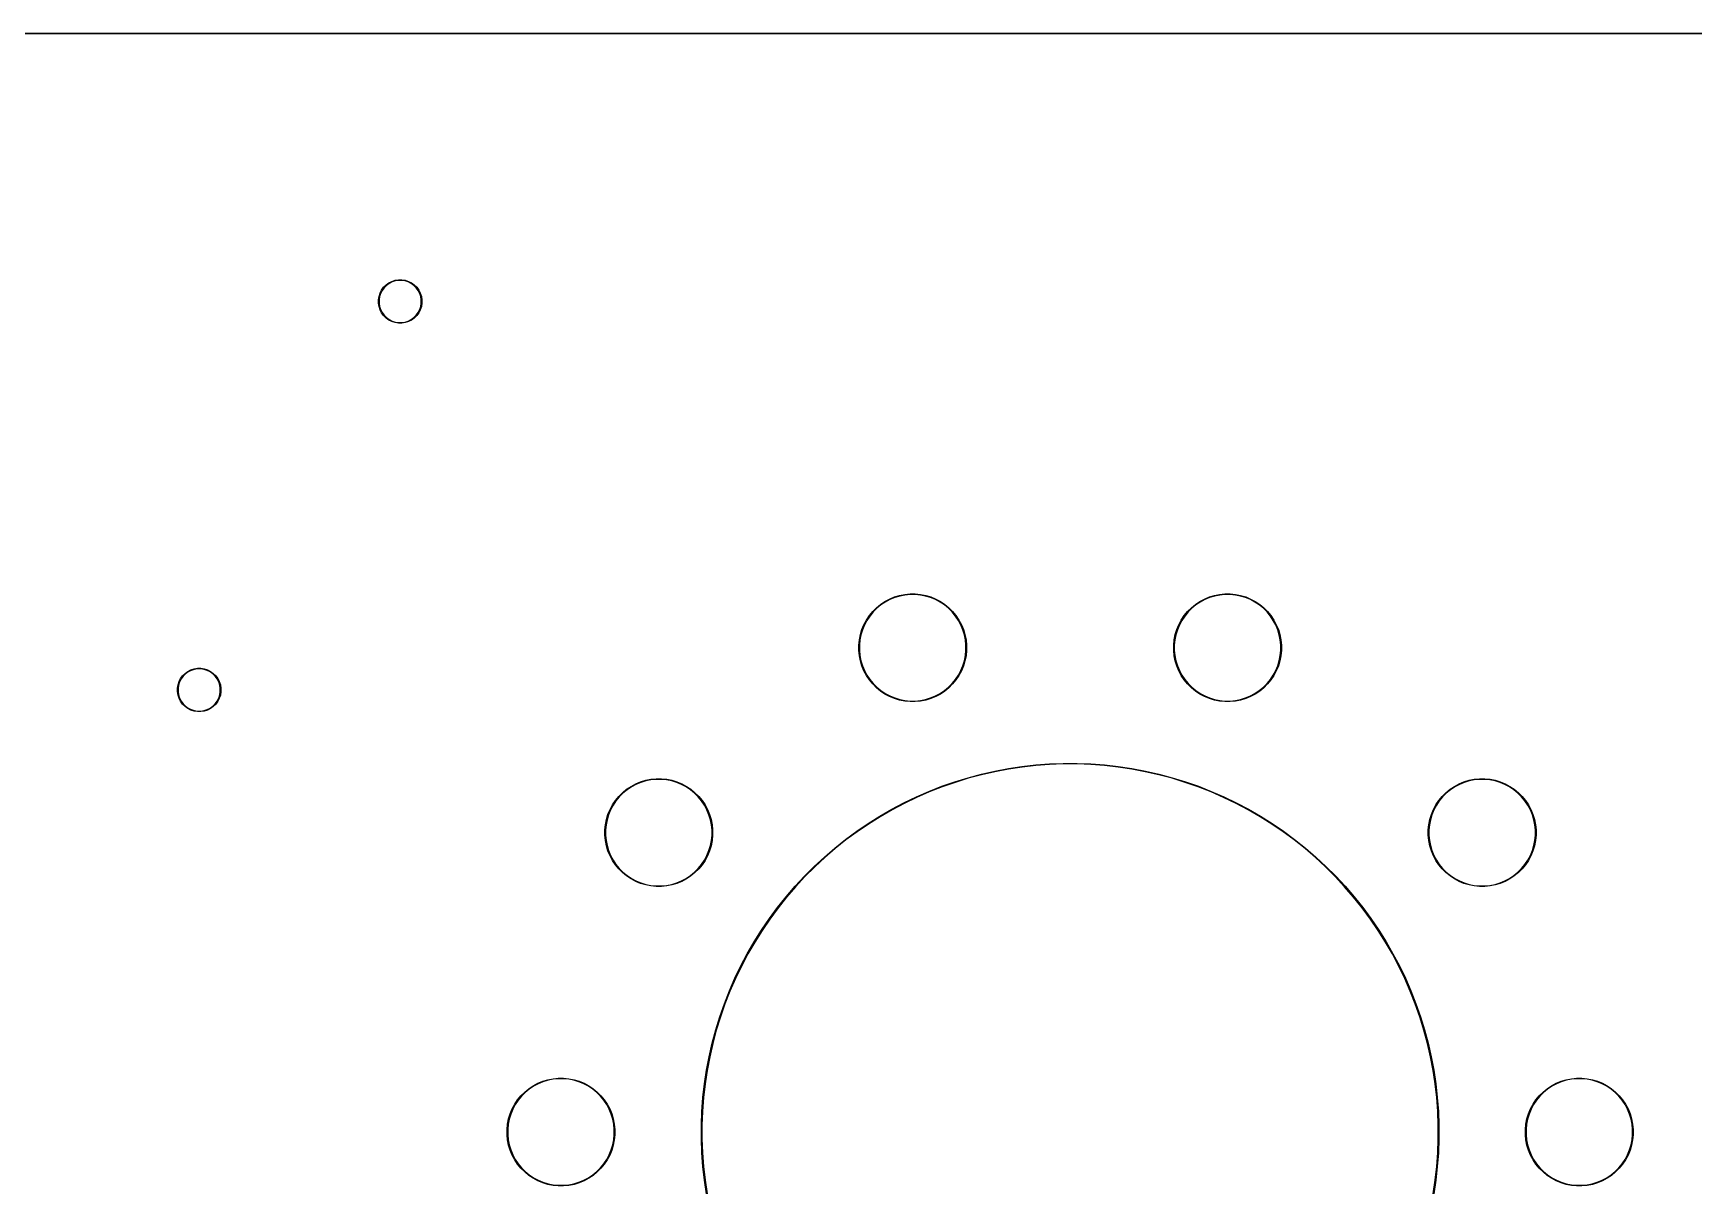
# Model space of a CAD drawing. Header units: millimetres. Extents: x 20 to 825, y -184 to -20.
# Drawn here: x 496.4 to 620.3, y -106.3 to -20 of the extents above; entities that cross this region are included whole.
import ezdxf

# ---------------------------------------------------------------- set-up
doc = ezdxf.new("R2010")
doc.units = ezdxf.units.MM
doc.layers.add('Edge.Cuts', color=254, linetype='CONTINUOUS', true_color=0xd0d2cd)

msp = doc.modelspace()

# ---------------------------------------------------------------- linework, layer by layer
at = {"layer": 'Edge.Cuts', "linetype": 'CONTINUOUS'}
for p, q in [((20, -19.975), (825, -19.975)), ((824.975, -20.025), (20.025, -20.025)), ((523.370651, -38.419899), (523.622504, -38.380009)), ((523.622504, -38.380009), (523.877496, -38.380009)), ((523.877496, -38.380009), (524.129349, -38.419899)), ((522.130009, -39.872504), (522.169899, -39.620651)), ((522.169899, -39.620651), (522.248696, -39.378139)), ((522.213782, -39.631187), (522.175, -39.876045)), ((522.29039, -39.39541), (522.213782, -39.631187)), ((522.248696, -39.378139), (522.36446, -39.15094)), ((522.402939, -39.17452), (522.29039, -39.39541)), ((522.36446, -39.15094), (522.51434, -38.944647)), ((522.548657, -38.973957), (522.402939, -39.17452)), ((522.51434, -38.944647), (522.694647, -38.76434)), ((522.723957, -38.798657), (522.548657, -38.973957)), ((522.694647, -38.76434), (522.90094, -38.61446)), ((522.92452, -38.652939), (522.723957, -38.798657)), ((522.90094, -38.61446), (523.128139, -38.498696)), ((523.14541, -38.54039), (522.92452, -38.652939)), ((523.128139, -38.498696), (523.370651, -38.419899)), ((523.381187, -38.463782), (523.14541, -38.54039)), ((523.626045, -38.425), (523.381187, -38.463782)), ((523.873955, -38.425), (523.626045, -38.425)), ((524.118813, -38.463782), (523.873955, -38.425)), ((524.35459, -38.54039), (524.118813, -38.463782)), ((524.129349, -38.419899), (524.371861, -38.498696)), ((524.57548, -38.652939), (524.35459, -38.54039)), ((524.371861, -38.498696), (524.59906, -38.61446)), ((524.776043, -38.798657), (524.57548, -38.652939)), ((524.59906, -38.61446), (524.805353, -38.76434)), ((524.951343, -38.973957), (524.776043, -38.798657)), ((524.805353, -38.76434), (524.98566, -38.944647)), ((525.097061, -39.17452), (524.951343, -38.973957)), ((524.98566, -38.944647), (525.13554, -39.15094)), ((525.20961, -39.39541), (525.097061, -39.17452)), ((525.13554, -39.15094), (525.251304, -39.378139)), ((525.286218, -39.631187), (525.20961, -39.39541)), ((525.251304, -39.378139), (525.330101, -39.620651)), ((525.325, -39.876045), (525.286218, -39.631187)), ((525.330101, -39.620651), (525.369991, -39.872504)), ((522.130009, -39.876045), (522.130009, -39.872504)), ((522.130009, -40.127496), (522.130009, -39.876045)), ((522.169899, -40.379349), (522.130009, -40.127496)), ((522.248696, -40.621861), (522.169899, -40.379349)), ((522.175, -39.876045), (522.175, -40.123955)), ((522.175, -40.123955), (522.213782, -40.368813)), ((522.213782, -40.368813), (522.29039, -40.60459)), ((522.36446, -40.84906), (522.248696, -40.621861)), ((522.29039, -40.60459), (522.402939, -40.82548)), ((522.51434, -41.055353), (522.36446, -40.84906)), ((522.402939, -40.82548), (522.548657, -41.026043)), ((524.951343, -41.026043), (525.097061, -40.82548)), ((525.13554, -40.84906), (524.98566, -41.055353)), ((525.097061, -40.82548), (525.20961, -40.60459)), ((525.251304, -40.621861), (525.13554, -40.84906)), ((525.20961, -40.60459), (525.286218, -40.368813)), ((525.330101, -40.379349), (525.251304, -40.621861)), ((525.286218, -40.368813), (525.325, -40.123955)), ((525.325, -40.123955), (525.325, -39.876045)), ((525.369991, -40.127496), (525.330101, -40.379349)), ((525.369991, -39.872504), (525.369991, -40.127496)), ((522.694647, -41.23566), (522.51434, -41.055353)), ((522.548657, -41.026043), (522.723957, -41.201343)), ((522.90094, -41.38554), (522.694647, -41.23566)), ((522.723957, -41.201343), (522.92452, -41.347061)), ((523.128139, -41.501304), (522.90094, -41.38554)), ((522.92452, -41.347061), (523.14541, -41.45961)), ((523.370651, -41.580101), (523.128139, -41.501304)), ((523.14541, -41.45961), (523.381187, -41.536218)), ((523.622504, -41.619991), (523.370651, -41.580101)), ((523.381187, -41.536218), (523.626045, -41.575)), ((523.877496, -41.619991), (523.622504, -41.619991)), ((523.626045, -41.575), (523.873955, -41.575)), ((523.873955, -41.575), (524.118813, -41.536218)), ((524.129349, -41.580101), (523.877496, -41.619991)), ((524.118813, -41.536218), (524.35459, -41.45961)), ((524.371861, -41.501304), (524.129349, -41.580101)), ((524.35459, -41.45961), (524.57548, -41.347061)), ((524.59906, -41.38554), (524.371861, -41.501304)), ((524.57548, -41.347061), (524.776043, -41.201343)), ((524.805353, -41.23566), (524.59906, -41.38554)), ((524.776043, -41.201343), (524.951343, -41.026043)), ((524.98566, -41.055353), (524.805353, -41.23566)), ((560.644018, -62.060285), (561.022005, -61.945624)), ((561.022005, -61.945624), (561.40941, -61.868565)), ((561.416043, -61.913281), (561.032989, -61.989475)), ((561.40941, -61.868565), (561.802503, -61.829848)), ((561.804721, -61.875), (561.416043, -61.913281)), ((561.802503, -61.829848), (562.197497, -61.829848)), ((562.195279, -61.875), (561.804721, -61.875)), ((562.583957, -61.913281), (562.195279, -61.875)), ((562.197497, -61.829848), (562.59059, -61.868565)), ((562.967011, -61.989475), (562.583957, -61.913281)), ((562.59059, -61.868565), (562.977995, -61.945624)), ((562.977995, -61.945624), (563.355982, -62.060285)), ((584.144018, -62.060285), (584.522005, -61.945624)), ((584.522005, -61.945624), (584.90941, -61.868565)), ((584.916043, -61.913281), (584.532989, -61.989475)), ((584.90941, -61.868565), (585.302503, -61.829848)), ((585.304721, -61.875), (584.916043, -61.913281)), ((585.302503, -61.829848), (585.697497, -61.829848)), ((585.695279, -61.875), (585.304721, -61.875)), ((586.083957, -61.913281), (585.695279, -61.875)), ((585.697497, -61.829848), (586.09059, -61.868565)), ((586.467011, -61.989475), (586.083957, -61.913281)), ((586.09059, -61.868565), (586.477995, -61.945624)), ((586.477995, -61.945624), (586.855982, -62.060285)), ((558.76709, -63.45231), (559.017672, -63.146975)), ((559.051167, -63.177334), (558.803399, -63.479239)), ((559.017672, -63.146975), (559.296975, -62.867672)), ((559.327334, -62.901167), (559.051167, -63.177334)), ((559.296975, -62.867672), (559.60231, -62.61709)), ((559.629239, -62.653399), (559.327334, -62.901167)), ((559.60231, -62.61709), (559.930736, -62.397642)), ((559.953977, -62.436417), (559.629239, -62.653399)), ((559.930736, -62.397642), (560.279091, -62.211443)), ((560.298419, -62.252309), (559.953977, -62.436417)), ((560.279091, -62.211443), (560.644018, -62.060285)), ((560.659248, -62.102849), (560.298419, -62.252309)), ((561.032989, -61.989475), (560.659248, -62.102849)), ((563.340752, -62.102849), (562.967011, -61.989475)), ((563.701581, -62.252309), (563.340752, -62.102849)), ((563.355982, -62.060285), (563.720909, -62.211443)), ((564.046023, -62.436417), (563.701581, -62.252309)), ((563.720909, -62.211443), (564.069264, -62.397642)), ((564.370761, -62.653399), (564.046023, -62.436417)), ((564.069264, -62.397642), (564.39769, -62.61709)), ((564.672666, -62.901167), (564.370761, -62.653399)), ((564.39769, -62.61709), (564.703025, -62.867672)), ((564.948833, -63.177334), (564.672666, -62.901167)), ((564.703025, -62.867672), (564.982328, -63.146975)), ((565.196601, -63.479239), (564.948833, -63.177334)), ((564.982328, -63.146975), (565.23291, -63.45231)), ((582.26709, -63.45231), (582.517672, -63.146975)), ((582.551167, -63.177334), (582.303399, -63.479239)), ((582.517672, -63.146975), (582.796975, -62.867672)), ((582.827334, -62.901167), (582.551167, -63.177334)), ((582.796975, -62.867672), (583.10231, -62.61709)), ((583.129239, -62.653399), (582.827334, -62.901167)), ((583.10231, -62.61709), (583.430736, -62.397642)), ((583.453977, -62.436417), (583.129239, -62.653399)), ((583.430736, -62.397642), (583.779091, -62.211443)), ((583.798419, -62.252309), (583.453977, -62.436417)), ((583.779091, -62.211443), (584.144018, -62.060285)), ((584.159248, -62.102849), (583.798419, -62.252309)), ((584.532989, -61.989475), (584.159248, -62.102849)), ((586.840752, -62.102849), (586.467011, -61.989475)), ((587.201581, -62.252309), (586.840752, -62.102849)), ((586.855982, -62.060285), (587.220909, -62.211443)), ((587.546023, -62.436417), (587.201581, -62.252309)), ((587.220909, -62.211443), (587.569264, -62.397642)), ((587.870761, -62.653399), (587.546023, -62.436417)), ((587.569264, -62.397642), (587.89769, -62.61709)), ((588.172666, -62.901167), (587.870761, -62.653399)), ((587.89769, -62.61709), (588.203025, -62.867672)), ((588.448833, -63.177334), (588.172666, -62.901167)), ((588.203025, -62.867672), (588.482328, -63.146975)), ((588.696601, -63.479239), (588.448833, -63.177334)), ((588.482328, -63.146975), (588.73291, -63.45231)), ((558.210285, -64.494018), (558.361443, -64.129091)), ((558.402309, -64.148419), (558.252849, -64.509248)), ((558.361443, -64.129091), (558.547642, -63.780736)), ((558.586417, -63.803977), (558.402309, -64.148419)), ((558.547642, -63.780736), (558.76709, -63.45231)), ((558.803399, -63.479239), (558.586417, -63.803977)), ((565.413583, -63.803977), (565.196601, -63.479239)), ((565.23291, -63.45231), (565.452358, -63.780736)), ((565.597691, -64.148419), (565.413583, -63.803977)), ((565.452358, -63.780736), (565.638557, -64.129091)), ((565.747151, -64.509248), (565.597691, -64.148419)), ((565.638557, -64.129091), (565.789715, -64.494018)), ((581.710285, -64.494018), (581.861443, -64.129091)), ((581.902309, -64.148419), (581.752849, -64.509248)), ((581.861443, -64.129091), (582.047642, -63.780736)), ((582.086417, -63.803977), (581.902309, -64.148419)), ((582.047642, -63.780736), (582.26709, -63.45231)), ((582.303399, -63.479239), (582.086417, -63.803977)), ((588.913583, -63.803977), (588.696601, -63.479239)), ((588.73291, -63.45231), (588.952358, -63.780736)), ((589.097691, -64.148419), (588.913583, -63.803977)), ((588.952358, -63.780736), (589.138557, -64.129091)), ((589.247151, -64.509248), (589.097691, -64.148419)), ((589.138557, -64.129091), (589.289715, -64.494018)), ((557.979848, -65.652503), (558.018565, -65.25941)), ((557.979848, -65.654721), (557.979848, -65.652503)), ((557.979848, -66.047497), (557.979848, -65.654721)), ((558.018565, -65.25941), (558.095624, -64.872005)), ((558.063281, -65.266043), (558.025, -65.654721)), ((558.025, -65.654721), (558.025, -66.045279)), ((558.139475, -64.882989), (558.063281, -65.266043)), ((558.095624, -64.872005), (558.210285, -64.494018)), ((558.252849, -64.509248), (558.139475, -64.882989)), ((565.860525, -64.882989), (565.747151, -64.509248)), ((565.789715, -64.494018), (565.904376, -64.872005)), ((565.936719, -65.266043), (565.860525, -64.882989)), ((565.904376, -64.872005), (565.981435, -65.25941)), ((565.975, -65.654721), (565.936719, -65.266043)), ((565.975, -66.045279), (565.975, -65.654721)), ((565.981435, -65.25941), (566.020152, -65.652503)), ((566.020152, -65.652503), (566.020152, -66.047497)), ((581.479848, -65.652503), (581.518565, -65.25941)), ((581.479848, -65.654721), (581.479848, -65.652503)), ((581.479848, -66.047497), (581.479848, -65.654721)), ((581.518565, -65.25941), (581.595624, -64.872005)), ((581.563281, -65.266043), (581.525, -65.654721)), ((581.525, -65.654721), (581.525, -66.045279)), ((581.639475, -64.882989), (581.563281, -65.266043)), ((581.595624, -64.872005), (581.710285, -64.494018)), ((581.752849, -64.509248), (581.639475, -64.882989)), ((589.360525, -64.882989), (589.247151, -64.509248)), ((589.289715, -64.494018), (589.404376, -64.872005)), ((589.436719, -65.266043), (589.360525, -64.882989)), ((589.404376, -64.872005), (589.481435, -65.25941)), ((589.475, -65.654721), (589.436719, -65.266043)), ((589.475, -66.045279), (589.475, -65.654721)), ((589.481435, -65.25941), (589.520152, -65.652503)), ((589.520152, -65.652503), (589.520152, -66.047497)), ((558.018565, -66.44059), (557.979848, -66.047497)), ((558.095624, -66.827995), (558.018565, -66.44059)), ((558.025, -66.045279), (558.063281, -66.433957)), ((558.063281, -66.433957), (558.139475, -66.817011)), ((558.210285, -67.205982), (558.095624, -66.827995)), ((558.139475, -66.817011), (558.252849, -67.190752)), ((565.747151, -67.190752), (565.860525, -66.817011)), ((565.904376, -66.827995), (565.789715, -67.205982)), ((565.860525, -66.817011), (565.936719, -66.433957)), ((565.981435, -66.44059), (565.904376, -66.827995)), ((565.936719, -66.433957), (565.975, -66.045279)), ((566.020152, -66.047497), (565.981435, -66.44059)), ((581.518565, -66.44059), (581.479848, -66.047497)), ((581.595624, -66.827995), (581.518565, -66.44059)), ((581.525, -66.045279), (581.563281, -66.433957)), ((581.563281, -66.433957), (581.639475, -66.817011)), ((581.710285, -67.205982), (581.595624, -66.827995)), ((581.639475, -66.817011), (581.752849, -67.190752)), ((589.247151, -67.190752), (589.360525, -66.817011)), ((589.404376, -66.827995), (589.289715, -67.205982)), ((589.360525, -66.817011), (589.436719, -66.433957)), ((589.481435, -66.44059), (589.404376, -66.827995)), ((589.436719, -66.433957), (589.475, -66.045279)), ((589.520152, -66.047497), (589.481435, -66.44059)), ((507.248696, -68.378139), (507.36446, -68.15094)), ((507.36446, -68.15094), (507.51434, -67.944647)), ((507.548657, -67.973957), (507.402939, -68.17452)), ((507.51434, -67.944647), (507.694647, -67.76434)), ((507.723957, -67.798657), (507.548657, -67.973957)), ((507.694647, -67.76434), (507.90094, -67.61446)), ((507.92452, -67.652939), (507.723957, -67.798657)), ((507.90094, -67.61446), (508.128139, -67.498696)), ((508.14541, -67.54039), (507.92452, -67.652939)), ((508.128139, -67.498696), (508.370651, -67.419899)), ((508.381187, -67.463782), (508.14541, -67.54039)), ((508.370651, -67.419899), (508.622504, -67.380009)), ((508.626045, -67.425), (508.381187, -67.463782)), ((508.622504, -67.380009), (508.877496, -67.380009)), ((508.873955, -67.425), (508.626045, -67.425)), ((509.118813, -67.463782), (508.873955, -67.425)), ((508.877496, -67.380009), (509.129349, -67.419899)), ((509.35459, -67.54039), (509.118813, -67.463782)), ((509.129349, -67.419899), (509.371861, -67.498696)), ((509.57548, -67.652939), (509.35459, -67.54039)), ((509.371861, -67.498696), (509.59906, -67.61446)), ((509.776043, -67.798657), (509.57548, -67.652939)), ((509.59906, -67.61446), (509.805353, -67.76434)), ((509.951343, -67.973957), (509.776043, -67.798657)), ((509.805353, -67.76434), (509.98566, -67.944647)), ((510.097061, -68.17452), (509.951343, -67.973957)), ((509.98566, -67.944647), (510.13554, -68.15094)), ((510.13554, -68.15094), (510.251304, -68.378139)), ((558.361443, -67.570909), (558.210285, -67.205982)), ((558.252849, -67.190752), (558.402309, -67.551581)), ((558.547642, -67.919264), (558.361443, -67.570909)), ((558.402309, -67.551581), (558.586417, -67.896023)), ((558.76709, -68.24769), (558.547642, -67.919264)), ((558.586417, -67.896023), (558.803399, -68.220761)), ((565.196601, -68.220761), (565.413583, -67.896023)), ((565.452358, -67.919264), (565.23291, -68.24769)), ((565.413583, -67.896023), (565.597691, -67.551581)), ((565.638557, -67.570909), (565.452358, -67.919264)), ((565.597691, -67.551581), (565.747151, -67.190752)), ((565.789715, -67.205982), (565.638557, -67.570909)), ((581.861443, -67.570909), (581.710285, -67.205982)), ((581.752849, -67.190752), (581.902309, -67.551581)), ((582.047642, -67.919264), (581.861443, -67.570909)), ((581.902309, -67.551581), (582.086417, -67.896023)), ((582.26709, -68.24769), (582.047642, -67.919264)), ((582.086417, -67.896023), (582.303399, -68.220761)), ((588.696601, -68.220761), (588.913583, -67.896023)), ((588.952358, -67.919264), (588.73291, -68.24769)), ((588.913583, -67.896023), (589.097691, -67.551581)), ((589.138557, -67.570909), (588.952358, -67.919264)), ((589.097691, -67.551581), (589.247151, -67.190752)), ((589.289715, -67.205982), (589.138557, -67.570909)), ((507.130009, -68.872504), (507.169899, -68.620651)), ((507.130009, -68.876045), (507.130009, -68.872504)), ((507.130009, -69.127496), (507.130009, -68.876045)), ((507.169899, -69.379349), (507.130009, -69.127496)), ((507.169899, -68.620651), (507.248696, -68.378139)), ((507.248696, -69.621861), (507.169899, -69.379349)), ((507.213782, -68.631187), (507.175, -68.876045)), ((507.175, -68.876045), (507.175, -69.123955)), ((507.175, -69.123955), (507.213782, -69.368813)), ((507.29039, -68.39541), (507.213782, -68.631187)), ((507.213782, -69.368813), (507.29039, -69.60459)), ((507.402939, -68.17452), (507.29039, -68.39541)), ((510.20961, -68.39541), (510.097061, -68.17452)), ((510.286218, -68.631187), (510.20961, -68.39541)), ((510.20961, -69.60459), (510.286218, -69.368813)), ((510.251304, -68.378139), (510.330101, -68.620651)), ((510.330101, -69.379349), (510.251304, -69.621861)), ((510.325, -68.876045), (510.286218, -68.631187)), ((510.286218, -69.368813), (510.325, -69.123955)), ((510.325, -69.123955), (510.325, -68.876045)), ((510.330101, -68.620651), (510.369991, -68.872504)), ((510.369991, -69.127496), (510.330101, -69.379349)), ((510.369991, -68.872504), (510.369991, -69.127496)), ((559.017672, -68.553025), (558.76709, -68.24769)), ((558.803399, -68.220761), (559.051167, -68.522666)), ((559.296975, -68.832328), (559.017672, -68.553025)), ((559.051167, -68.522666), (559.327334, -68.798833)), ((559.60231, -69.08291), (559.296975, -68.832328)), ((559.327334, -68.798833), (559.629239, -69.046601)), ((559.930736, -69.302358), (559.60231, -69.08291)), ((559.629239, -69.046601), (559.953977, -69.263583)), ((560.279091, -69.488557), (559.930736, -69.302358)), ((559.953977, -69.263583), (560.298419, -69.447691)), ((563.701581, -69.447691), (564.046023, -69.263583)), ((564.069264, -69.302358), (563.720909, -69.488557)), ((564.046023, -69.263583), (564.370761, -69.046601)), ((564.39769, -69.08291), (564.069264, -69.302358)), ((564.370761, -69.046601), (564.672666, -68.798833)), ((564.703025, -68.832328), (564.39769, -69.08291)), ((564.672666, -68.798833), (564.948833, -68.522666)), ((564.982328, -68.553025), (564.703025, -68.832328)), ((564.948833, -68.522666), (565.196601, -68.220761)), ((565.23291, -68.24769), (564.982328, -68.553025)), ((582.517672, -68.553025), (582.26709, -68.24769)), ((582.303399, -68.220761), (582.551167, -68.522666)), ((582.796975, -68.832328), (582.517672, -68.553025)), ((582.551167, -68.522666), (582.827334, -68.798833)), ((583.10231, -69.08291), (582.796975, -68.832328)), ((582.827334, -68.798833), (583.129239, -69.046601)), ((583.430736, -69.302358), (583.10231, -69.08291)), ((583.129239, -69.046601), (583.453977, -69.263583)), ((583.779091, -69.488557), (583.430736, -69.302358)), ((583.453977, -69.263583), (583.798419, -69.447691)), ((587.201581, -69.447691), (587.546023, -69.263583)), ((587.569264, -69.302358), (587.220909, -69.488557)), ((587.546023, -69.263583), (587.870761, -69.046601)), ((587.89769, -69.08291), (587.569264, -69.302358)), ((587.870761, -69.046601), (588.172666, -68.798833)), ((588.203025, -68.832328), (587.89769, -69.08291)), ((588.172666, -68.798833), (588.448833, -68.522666)), ((588.482328, -68.553025), (588.203025, -68.832328)), ((588.448833, -68.522666), (588.696601, -68.220761)), ((588.73291, -68.24769), (588.482328, -68.553025)), ((507.36446, -69.84906), (507.248696, -69.621861)), ((507.29039, -69.60459), (507.402939, -69.82548)), ((507.51434, -70.055353), (507.36446, -69.84906)), ((507.402939, -69.82548), (507.548657, -70.026043)), ((507.694647, -70.23566), (507.51434, -70.055353)), ((507.548657, -70.026043), (507.723957, -70.201343)), ((507.90094, -70.38554), (507.694647, -70.23566)), ((507.723957, -70.201343), (507.92452, -70.347061)), ((508.128139, -70.501304), (507.90094, -70.38554)), ((507.92452, -70.347061), (508.14541, -70.45961)), ((508.370651, -70.580101), (508.128139, -70.501304)), ((508.14541, -70.45961), (508.381187, -70.536218)), ((508.622504, -70.619991), (508.370651, -70.580101)), ((508.381187, -70.536218), (508.626045, -70.575)), ((508.877496, -70.619991), (508.622504, -70.619991)), ((508.626045, -70.575), (508.873955, -70.575)), ((508.873955, -70.575), (509.118813, -70.536218)), ((509.129349, -70.580101), (508.877496, -70.619991)), ((509.118813, -70.536218), (509.35459, -70.45961)), ((509.371861, -70.501304), (509.129349, -70.580101)), ((509.35459, -70.45961), (509.57548, -70.347061)), ((509.59906, -70.38554), (509.371861, -70.501304)), ((509.57548, -70.347061), (509.776043, -70.201343)), ((509.805353, -70.23566), (509.59906, -70.38554)), ((509.776043, -70.201343), (509.951343, -70.026043)), ((509.98566, -70.055353), (509.805353, -70.23566)), ((509.951343, -70.026043), (510.097061, -69.82548)), ((510.13554, -69.84906), (509.98566, -70.055353)), ((510.097061, -69.82548), (510.20961, -69.60459)), ((510.251304, -69.621861), (510.13554, -69.84906)), ((560.644018, -69.639715), (560.279091, -69.488557)), ((560.298419, -69.447691), (560.659248, -69.597151)), ((561.022005, -69.754376), (560.644018, -69.639715)), ((560.659248, -69.597151), (561.032989, -69.710525)), ((561.40941, -69.831435), (561.022005, -69.754376)), ((561.032989, -69.710525), (561.416043, -69.786719)), ((561.802503, -69.870152), (561.40941, -69.831435)), ((561.416043, -69.786719), (561.804721, -69.825)), ((562.197497, -69.870152), (561.802503, -69.870152)), ((561.804721, -69.825), (562.195279, -69.825)), ((562.195279, -69.825), (562.583957, -69.786719)), ((562.59059, -69.831435), (562.197497, -69.870152)), ((562.583957, -69.786719), (562.967011, -69.710525)), ((562.977995, -69.754376), (562.59059, -69.831435)), ((562.967011, -69.710525), (563.340752, -69.597151)), ((563.355982, -69.639715), (562.977995, -69.754376)), ((563.340752, -69.597151), (563.701581, -69.447691)), ((563.720909, -69.488557), (563.355982, -69.639715)), ((584.144018, -69.639715), (583.779091, -69.488557)), ((583.798419, -69.447691), (584.159248, -69.597151)), ((584.522005, -69.754376), (584.144018, -69.639715)), ((584.159248, -69.597151), (584.532989, -69.710525)), ((584.90941, -69.831435), (584.522005, -69.754376)), ((584.532989, -69.710525), (584.916043, -69.786719)), ((585.302503, -69.870152), (584.90941, -69.831435)), ((584.916043, -69.786719), (585.304721, -69.825)), ((585.697497, -69.870152), (585.302503, -69.870152)), ((585.304721, -69.825), (585.695279, -69.825)), ((585.695279, -69.825), (586.083957, -69.786719)), ((586.09059, -69.831435), (585.697497, -69.870152)), ((586.083957, -69.786719), (586.467011, -69.710525)), ((586.477995, -69.754376), (586.09059, -69.831435)), ((586.467011, -69.710525), (586.840752, -69.597151)), ((586.855982, -69.639715), (586.477995, -69.754376)), ((586.840752, -69.597151), (587.201581, -69.447691)), ((587.220909, -69.488557), (586.855982, -69.639715)), ((565.146462, -75.854164), (566.130103, -75.550751)), ((566.142614, -75.594179), (565.160589, -75.897094)), ((566.130103, -75.550751), (567.1244, -75.284329)), ((567.135279, -75.328196), (566.142614, -75.594179)), ((567.1244, -75.284329), (568.127964, -75.055273)), ((568.137195, -75.099515), (567.135279, -75.328196)), ((568.127964, -75.055273), (569.139391, -74.8639)), ((569.146962, -74.908457), (568.137195, -75.099515)), ((569.139391, -74.8639), (570.157267, -74.71048)), ((570.163166, -74.755289), (569.146962, -74.908457)), ((570.157267, -74.71048), (571.180167, -74.595227)), ((571.184386, -74.640225), (570.163166, -74.755289)), ((571.180167, -74.595227), (572.206661, -74.518302)), ((572.209195, -74.563426), (571.184386, -74.640225)), ((572.206661, -74.518302), (573.235314, -74.479812)), ((573.236159, -74.525), (572.209195, -74.563426)), ((573.235314, -74.479812), (574.264686, -74.479812)), ((574.263841, -74.525), (573.236159, -74.525)), ((575.290805, -74.563426), (574.263841, -74.525)), ((574.264686, -74.479812), (575.293339, -74.518302)), ((576.315614, -74.640225), (575.290805, -74.563426)), ((575.293339, -74.518302), (576.319833, -74.595227)), ((577.336834, -74.755289), (576.315614, -74.640225)), ((576.319833, -74.595227), (577.342733, -74.71048)), ((578.353038, -74.908457), (577.336834, -74.755289)), ((577.342733, -74.71048), (578.360609, -74.8639)), ((579.362805, -75.099515), (578.353038, -74.908457)), ((578.360609, -74.8639), (579.372036, -75.055273)), ((580.364721, -75.328196), (579.362805, -75.099515)), ((579.372036, -75.055273), (580.3756, -75.284329)), ((581.357386, -75.594179), (580.364721, -75.328196)), ((580.3756, -75.284329), (581.369897, -75.550751)), ((582.339411, -75.897094), (581.357386, -75.594179)), ((581.369897, -75.550751), (582.353538, -75.854164)), ((540.067672, -76.946975), (540.346975, -76.667672)), ((540.377334, -76.701167), (540.101167, -76.977334)), ((540.346975, -76.667672), (540.65231, -76.41709)), ((540.679239, -76.453399), (540.377334, -76.701167)), ((540.65231, -76.41709), (540.980736, -76.197642)), ((541.003977, -76.236417), (540.679239, -76.453399)), ((540.980736, -76.197642), (541.329091, -76.011443)), ((541.348419, -76.052309), (541.003977, -76.236417)), ((541.329091, -76.011443), (541.694018, -75.860285)), ((541.709248, -75.902849), (541.348419, -76.052309)), ((541.694018, -75.860285), (542.072005, -75.745624)), ((542.082989, -75.789475), (541.709248, -75.902849)), ((542.072005, -75.745624), (542.45941, -75.668565)), ((542.466043, -75.713281), (542.082989, -75.789475)), ((542.45941, -75.668565), (542.852503, -75.629848)), ((542.854721, -75.675), (542.466043, -75.713281)), ((542.852503, -75.629848), (543.247497, -75.629848)), ((543.245279, -75.675), (542.854721, -75.675)), ((543.633957, -75.713281), (543.245279, -75.675)), ((543.247497, -75.629848), (543.64059, -75.668565)), ((544.017011, -75.789475), (543.633957, -75.713281)), ((543.64059, -75.668565), (544.027995, -75.745624)), ((544.390752, -75.902849), (544.017011, -75.789475)), ((544.027995, -75.745624), (544.405982, -75.860285)), ((544.751581, -76.052309), (544.390752, -75.902849)), ((544.405982, -75.860285), (544.770909, -76.011443)), ((545.096023, -76.236417), (544.751581, -76.052309)), ((544.770909, -76.011443), (545.119264, -76.197642)), ((545.420761, -76.453399), (545.096023, -76.236417)), ((545.119264, -76.197642), (545.44769, -76.41709)), ((545.722666, -76.701167), (545.420761, -76.453399)), ((545.44769, -76.41709), (545.753025, -76.667672)), ((545.998833, -76.977334), (545.722666, -76.701167)), ((545.753025, -76.667672), (546.032328, -76.946975)), ((562.273154, -76.981854), (563.216639, -76.570216)), ((563.233934, -76.611971), (562.291999, -77.022933)), ((563.216639, -76.570216), (564.174854, -76.194144)), ((564.190576, -76.236516), (563.233934, -76.611971)), ((564.174854, -76.194144), (565.146462, -75.854164)), ((565.160589, -75.897094), (564.190576, -76.236516)), ((583.309424, -76.236516), (582.339411, -75.897094)), ((582.353538, -75.854164), (583.325146, -76.194144)), ((584.266066, -76.611971), (583.309424, -76.236516)), ((583.325146, -76.194144), (584.283361, -76.570216)), ((585.208001, -77.022933), (584.266066, -76.611971)), ((584.283361, -76.570216), (585.226846, -76.981854)), ((601.517672, -76.946975), (601.796975, -76.667672)), ((601.827334, -76.701167), (601.551167, -76.977334)), ((601.796975, -76.667672), (602.10231, -76.41709)), ((602.129239, -76.453399), (601.827334, -76.701167)), ((602.10231, -76.41709), (602.430736, -76.197642)), ((602.453977, -76.236417), (602.129239, -76.453399)), ((602.430736, -76.197642), (602.779091, -76.011443)), ((602.798419, -76.052309), (602.453977, -76.236417)), ((602.779091, -76.011443), (603.144018, -75.860285)), ((603.159248, -75.902849), (602.798419, -76.052309)), ((603.144018, -75.860285), (603.522005, -75.745624)), ((603.532989, -75.789475), (603.159248, -75.902849)), ((603.522005, -75.745624), (603.90941, -75.668565)), ((603.916043, -75.713281), (603.532989, -75.789475)), ((603.90941, -75.668565), (604.302503, -75.629848)), ((604.304721, -75.675), (603.916043, -75.713281)), ((604.302503, -75.629848), (604.697497, -75.629848)), ((604.695279, -75.675), (604.304721, -75.675)), ((605.083957, -75.713281), (604.695279, -75.675)), ((604.697497, -75.629848), (605.09059, -75.668565)), ((605.467011, -75.789475), (605.083957, -75.713281)), ((605.09059, -75.668565), (605.477995, -75.745624)), ((605.840752, -75.902849), (605.467011, -75.789475)), ((605.477995, -75.745624), (605.855982, -75.860285)), ((606.201581, -76.052309), (605.840752, -75.902849)), ((605.855982, -75.860285), (606.220909, -76.011443)), ((606.546023, -76.236417), (606.201581, -76.052309)), ((606.220909, -76.011443), (606.569264, -76.197642)), ((606.870761, -76.453399), (606.546023, -76.236417)), ((606.569264, -76.197642), (606.89769, -76.41709)), ((607.172666, -76.701167), (606.870761, -76.453399)), ((606.89769, -76.41709), (607.203025, -76.667672)), ((607.448833, -76.977334), (607.172666, -76.701167)), ((607.203025, -76.667672), (607.482328, -76.946975)), ((539.260285, -78.294018), (539.411443, -77.929091)), ((539.452309, -77.948419), (539.302849, -78.309248)), ((539.411443, -77.929091), (539.597642, -77.580736)), ((539.636417, -77.603977), (539.452309, -77.948419)), ((539.597642, -77.580736), (539.81709, -77.25231)), ((539.853399, -77.279239), (539.636417, -77.603977)), ((539.81709, -77.25231), (540.067672, -76.946975)), ((540.101167, -76.977334), (539.853399, -77.279239)), ((546.246601, -77.279239), (545.998833, -76.977334)), ((546.032328, -76.946975), (546.28291, -77.25231)), ((546.463583, -77.603977), (546.246601, -77.279239)), ((546.28291, -77.25231), (546.502358, -77.580736)), ((546.647691, -77.948419), (546.463583, -77.603977)), ((546.502358, -77.580736), (546.688557, -77.929091)), ((546.797151, -78.309248), (546.647691, -77.948419)), ((546.688557, -77.929091), (546.839715, -78.294018)), ((559.544175, -78.424162), (560.435638, -77.909475)), ((560.457499, -77.949031), (559.5675, -78.462872)), ((560.435638, -77.909475), (561.345722, -77.428482)), ((561.366089, -77.468827), (560.457499, -77.949031)), ((561.345722, -77.428482), (562.273154, -76.981854)), ((562.291999, -77.022933), (561.366089, -77.468827)), ((586.133911, -77.468827), (585.208001, -77.022933)), ((585.226846, -76.981854), (586.154278, -77.428482)), ((587.042501, -77.949031), (586.133911, -77.468827)), ((586.154278, -77.428482), (587.064362, -77.909475)), ((587.9325, -78.462872), (587.042501, -77.949031)), ((587.064362, -77.909475), (587.955825, -78.424162)), ((600.710285, -78.294018), (600.861443, -77.929091)), ((600.902309, -77.948419), (600.752849, -78.309248)), ((600.861443, -77.929091), (601.047642, -77.580736)), ((601.086417, -77.603977), (600.902309, -77.948419)), ((601.047642, -77.580736), (601.26709, -77.25231)), ((601.303399, -77.279239), (601.086417, -77.603977)), ((601.26709, -77.25231), (601.517672, -76.946975)), ((601.551167, -76.977334), (601.303399, -77.279239)), ((607.696601, -77.279239), (607.448833, -76.977334)), ((607.482328, -76.946975), (607.73291, -77.25231)), ((607.913583, -77.603977), (607.696601, -77.279239)), ((607.73291, -77.25231), (607.952358, -77.580736)), ((608.097691, -77.948419), (607.913583, -77.603977)), ((607.952358, -77.580736), (608.138557, -77.929091)), ((608.247151, -78.309248), (608.097691, -77.948419)), ((608.138557, -77.929091), (608.289715, -78.294018)), ((539.029848, -79.452503), (539.068565, -79.05941)), ((539.068565, -79.05941), (539.145624, -78.672005)), ((539.113281, -79.066043), (539.075, -79.454721)), ((539.189475, -78.682989), (539.113281, -79.066043)), ((539.145624, -78.672005), (539.260285, -78.294018)), ((539.302849, -78.309248), (539.189475, -78.682989)), ((546.910525, -78.682989), (546.797151, -78.309248)), ((546.839715, -78.294018), (546.954376, -78.672005)), ((546.986719, -79.066043), (546.910525, -78.682989)), ((546.954376, -78.672005), (547.031435, -79.05941)), ((547.025, -79.454721), (546.986719, -79.066043)), ((547.031435, -79.05941), (547.070152, -79.452503)), ((557.822073, -79.551687), (558.67258, -78.971821)), ((558.697337, -79.009632), (557.848226, -79.588546)), ((558.67258, -78.971821), (559.544175, -78.424162)), ((559.5675, -78.462872), (558.697337, -79.009632)), ((588.802663, -79.009632), (587.9325, -78.462872)), ((587.955825, -78.424162), (588.82742, -78.971821)), ((589.651774, -79.588546), (588.802663, -79.009632)), ((588.82742, -78.971821), (589.677927, -79.551687)), ((600.479848, -79.452503), (600.518565, -79.05941)), ((600.518565, -79.05941), (600.595624, -78.672005)), ((600.563281, -79.066043), (600.525, -79.454721)), ((600.639475, -78.682989), (600.563281, -79.066043)), ((600.595624, -78.672005), (600.710285, -78.294018)), ((600.752849, -78.309248), (600.639475, -78.682989)), ((608.360525, -78.682989), (608.247151, -78.309248)), ((608.289715, -78.294018), (608.404376, -78.672005)), ((608.436719, -79.066043), (608.360525, -78.682989)), ((608.404376, -78.672005), (608.481435, -79.05941)), ((608.475, -79.454721), (608.436719, -79.066043)), ((608.481435, -79.05941), (608.520152, -79.452503)), ((539.029848, -79.454721), (539.029848, -79.452503)), ((539.029848, -79.847497), (539.029848, -79.454721)), ((539.068565, -80.24059), (539.029848, -79.847497)), ((539.145624, -80.627995), (539.068565, -80.24059)), ((539.075, -79.454721), (539.075, -79.845279)), ((539.075, -79.845279), (539.113281, -80.233957)), ((539.113281, -80.233957), (539.189475, -80.617011)), ((546.910525, -80.617011), (546.986719, -80.233957)), ((547.031435, -80.24059), (546.954376, -80.627995)), ((546.986719, -80.233957), (547.025, -79.845279)), ((547.025, -79.845279), (547.025, -79.454721)), ((547.070152, -79.847497), (547.031435, -80.24059)), ((547.070152, -79.452503), (547.070152, -79.847497)), ((556.189046, -80.804753), (556.993842, -80.162949)), ((557.021355, -80.198805), (556.21788, -80.839554)), ((556.993842, -80.162949), (557.822073, -79.551687)), ((557.848226, -79.588546), (557.021355, -80.198805)), ((590.478645, -80.198805), (589.651774, -79.588546)), ((589.677927, -79.551687), (590.506158, -80.162949)), ((591.28212, -80.839554), (590.478645, -80.198805)), ((590.506158, -80.162949), (591.310954, -80.804753)), ((600.479848, -79.454721), (600.479848, -79.452503)), ((600.479848, -79.847497), (600.479848, -79.454721)), ((600.518565, -80.24059), (600.479848, -79.847497)), ((600.595624, -80.627995), (600.518565, -80.24059)), ((600.525, -79.454721), (600.525, -79.845279)), ((600.525, -79.845279), (600.563281, -80.233957)), ((600.563281, -80.233957), (600.639475, -80.617011)), ((608.360525, -80.617011), (608.436719, -80.233957)), ((608.481435, -80.24059), (608.404376, -80.627995)), ((608.436719, -80.233957), (608.475, -79.845279)), ((608.475, -79.845279), (608.475, -79.454721)), ((608.520152, -79.847497), (608.481435, -80.24059)), ((608.520152, -79.452503), (608.520152, -79.847497)), ((539.260285, -81.005982), (539.145624, -80.627995)), ((539.189475, -80.617011), (539.302849, -80.990752)), ((539.411443, -81.370909), (539.260285, -81.005982)), ((539.302849, -80.990752), (539.452309, -81.351581)), ((539.597642, -81.719264), (539.411443, -81.370909)), ((539.452309, -81.351581), (539.636417, -81.696023)), ((539.81709, -82.04769), (539.597642, -81.719264)), ((539.636417, -81.696023), (539.853399, -82.020761)), ((546.246601, -82.020761), (546.463583, -81.696023)), ((546.502358, -81.719264), (546.28291, -82.04769)), ((546.463583, -81.696023), (546.647691, -81.351581)), ((546.688557, -81.370909), (546.502358, -81.719264)), ((546.647691, -81.351581), (546.797151, -80.990752)), ((546.839715, -81.005982), (546.688557, -81.370909)), ((546.797151, -80.990752), (546.910525, -80.617011)), ((546.954376, -80.627995), (546.839715, -81.005982)), ((554.654227, -82.176351), (555.40881, -81.476199)), ((555.438926, -81.509899), (554.685581, -82.2089)), ((555.40881, -81.476199), (556.189046, -80.804753)), ((556.21788, -80.839554), (555.438926, -81.509899)), ((592.061074, -81.509899), (591.28212, -80.839554)), ((591.310954, -80.804753), (592.09119, -81.476199)), ((592.814419, -82.2089), (592.061074, -81.509899)), ((592.09119, -81.476199), (592.845773, -82.176351)), ((600.710285, -81.005982), (600.595624, -80.627995)), ((600.639475, -80.617011), (600.752849, -80.990752)), ((600.861443, -81.370909), (600.710285, -81.005982)), ((600.752849, -80.990752), (600.902309, -81.351581)), ((601.047642, -81.719264), (600.861443, -81.370909)), ((600.902309, -81.351581), (601.086417, -81.696023)), ((601.26709, -82.04769), (601.047642, -81.719264)), ((601.086417, -81.696023), (601.303399, -82.020761)), ((607.696601, -82.020761), (607.913583, -81.696023)), ((607.952358, -81.719264), (607.73291, -82.04769)), ((607.913583, -81.696023), (608.097691, -81.351581)), ((608.138557, -81.370909), (607.952358, -81.719264)), ((608.097691, -81.351581), (608.247151, -80.990752)), ((608.289715, -81.005982), (608.138557, -81.370909)), ((608.247151, -80.990752), (608.360525, -80.617011)), ((608.404376, -80.627995), (608.289715, -81.005982)), ((540.067672, -82.353025), (539.81709, -82.04769)), ((539.853399, -82.020761), (540.101167, -82.322666)), ((540.346975, -82.632328), (540.067672, -82.353025)), ((540.101167, -82.322666), (540.377334, -82.598833)), ((540.65231, -82.88291), (540.346975, -82.632328)), ((540.377334, -82.598833), (540.679239, -82.846601)), ((540.980736, -83.102358), (540.65231, -82.88291)), ((540.679239, -82.846601), (541.003977, -83.063583)), ((545.096023, -83.063583), (545.420761, -82.846601)), ((545.44769, -82.88291), (545.119264, -83.102358)), ((545.420761, -82.846601), (545.722666, -82.598833)), ((545.753025, -82.632328), (545.44769, -82.88291)), ((545.722666, -82.598833), (545.998833, -82.322666)), ((546.032328, -82.353025), (545.753025, -82.632328)), ((545.998833, -82.322666), (546.246601, -82.020761)), ((546.28291, -82.04769), (546.032328, -82.353025)), ((553.226199, -83.65881), (553.926351, -82.904227)), ((553.9589, -82.935581), (553.259899, -83.688926)), ((553.926351, -82.904227), (554.654227, -82.176351)), ((554.685581, -82.2089), (553.9589, -82.935581)), ((593.5411, -82.935581), (592.814419, -82.2089)), ((592.845773, -82.176351), (593.573649, -82.904227)), ((594.240101, -83.688926), (593.5411, -82.935581)), ((593.573649, -82.904227), (594.273801, -83.65881)), ((601.517672, -82.353025), (601.26709, -82.04769)), ((601.303399, -82.020761), (601.551167, -82.322666)), ((601.796975, -82.632328), (601.517672, -82.353025)), ((601.551167, -82.322666), (601.827334, -82.598833)), ((602.10231, -82.88291), (601.796975, -82.632328)), ((601.827334, -82.598833), (602.129239, -82.846601)), ((602.430736, -83.102358), (602.10231, -82.88291)), ((602.129239, -82.846601), (602.453977, -83.063583)), ((606.546023, -83.063583), (606.870761, -82.846601)), ((606.89769, -82.88291), (606.569264, -83.102358)), ((606.870761, -82.846601), (607.172666, -82.598833)), ((607.203025, -82.632328), (606.89769, -82.88291)), ((607.172666, -82.598833), (607.448833, -82.322666)), ((607.482328, -82.353025), (607.203025, -82.632328)), ((607.448833, -82.322666), (607.696601, -82.020761)), ((607.73291, -82.04769), (607.482328, -82.353025)), ((541.329091, -83.288557), (540.980736, -83.102358)), ((541.003977, -83.063583), (541.348419, -83.247691)), ((541.694018, -83.439715), (541.329091, -83.288557)), ((541.348419, -83.247691), (541.709248, -83.397151)), ((542.072005, -83.554376), (541.694018, -83.439715)), ((541.709248, -83.397151), (542.082989, -83.510525)), ((542.45941, -83.631435), (542.072005, -83.554376)), ((542.082989, -83.510525), (542.466043, -83.586719)), ((542.852503, -83.670152), (542.45941, -83.631435)), ((542.466043, -83.586719), (542.854721, -83.625)), ((543.247497, -83.670152), (542.852503, -83.670152)), ((542.854721, -83.625), (543.245279, -83.625)), ((543.245279, -83.625), (543.633957, -83.586719)), ((543.64059, -83.631435), (543.247497, -83.670152)), ((543.633957, -83.586719), (544.017011, -83.510525)), ((544.027995, -83.554376), (543.64059, -83.631435)), ((544.017011, -83.510525), (544.390752, -83.397151)), ((544.405982, -83.439715), (544.027995, -83.554376)), ((544.390752, -83.397151), (544.751581, -83.247691)), ((544.770909, -83.288557), (544.405982, -83.439715)), ((544.751581, -83.247691), (545.096023, -83.063583)), ((545.119264, -83.102358), (544.770909, -83.288557)), ((552.554753, -84.439046), (553.226199, -83.65881)), ((553.259899, -83.688926), (552.589554, -84.46788)), ((594.910446, -84.46788), (594.240101, -83.688926)), ((594.273801, -83.65881), (594.945247, -84.439046)), ((602.779091, -83.288557), (602.430736, -83.102358)), ((602.453977, -83.063583), (602.798419, -83.247691)), ((603.144018, -83.439715), (602.779091, -83.288557)), ((602.798419, -83.247691), (603.159248, -83.397151)), ((603.522005, -83.554376), (603.144018, -83.439715)), ((603.159248, -83.397151), (603.532989, -83.510525)), ((603.90941, -83.631435), (603.522005, -83.554376)), ((603.532989, -83.510525), (603.916043, -83.586719)), ((604.302503, -83.670152), (603.90941, -83.631435)), ((603.916043, -83.586719), (604.304721, -83.625)), ((604.697497, -83.670152), (604.302503, -83.670152)), ((604.304721, -83.625), (604.695279, -83.625)), ((604.695279, -83.625), (605.083957, -83.586719)), ((605.09059, -83.631435), (604.697497, -83.670152)), ((605.083957, -83.586719), (605.467011, -83.510525)), ((605.477995, -83.554376), (605.09059, -83.631435)), ((605.467011, -83.510525), (605.840752, -83.397151)), ((605.855982, -83.439715), (605.477995, -83.554376)), ((605.840752, -83.397151), (606.201581, -83.247691)), ((606.220909, -83.288557), (605.855982, -83.439715)), ((606.201581, -83.247691), (606.546023, -83.063583)), ((606.569264, -83.102358), (606.220909, -83.288557)), ((551.301687, -86.072073), (551.912949, -85.243842)), ((551.948805, -85.271355), (551.338546, -86.098226)), ((551.912949, -85.243842), (552.554753, -84.439046)), ((552.589554, -84.46788), (551.948805, -85.271355)), ((595.551195, -85.271355), (594.910446, -84.46788)), ((594.945247, -84.439046), (595.587051, -85.243842)), ((596.161454, -86.098226), (595.551195, -85.271355)), ((595.587051, -85.243842), (596.198313, -86.072073)), ((550.721821, -86.92258), (551.301687, -86.072073)), ((551.338546, -86.098226), (550.759632, -86.947337)), ((596.740368, -86.947337), (596.161454, -86.098226)), ((596.198313, -86.072073), (596.778179, -86.92258)), ((549.659475, -88.685638), (550.174162, -87.794175)), ((550.212872, -87.8175), (549.699031, -88.707499)), ((550.174162, -87.794175), (550.721821, -86.92258)), ((550.759632, -86.947337), (550.212872, -87.8175)), ((597.287128, -87.8175), (596.740368, -86.947337)), ((596.778179, -86.92258), (597.325838, -87.794175)), ((597.800969, -88.707499), (597.287128, -87.8175)), ((597.325838, -87.794175), (597.840525, -88.685638)), ((549.178482, -89.595722), (549.659475, -88.685638)), ((549.699031, -88.707499), (549.218827, -89.616089)), ((598.281173, -89.616089), (597.800969, -88.707499)), ((597.840525, -88.685638), (598.321518, -89.595722)), ((548.731854, -90.523154), (549.178482, -89.595722)), ((549.218827, -89.616089), (548.772933, -90.541999)), ((598.727067, -90.541999), (598.281173, -89.616089)), ((598.321518, -89.595722), (598.768146, -90.523154)), ((547.944144, -92.424854), (548.320216, -91.466639)), ((548.361971, -91.483934), (547.986516, -92.440576)), ((548.320216, -91.466639), (548.731854, -90.523154)), ((548.772933, -90.541999), (548.361971, -91.483934)), ((599.138029, -91.483934), (598.727067, -90.541999)), ((598.768146, -90.523154), (599.179784, -91.466639)), ((599.513484, -92.440576), (599.138029, -91.483934)), ((599.179784, -91.466639), (599.555856, -92.424854)), ((547.604164, -93.396462), (547.944144, -92.424854)), ((547.986516, -92.440576), (547.647094, -93.410589)), ((599.852906, -93.410589), (599.513484, -92.440576)), ((599.555856, -92.424854), (599.895836, -93.396462)), ((547.300751, -94.380103), (547.604164, -93.396462)), ((547.647094, -93.410589), (547.344179, -94.392614)), ((600.155821, -94.392614), (599.852906, -93.410589)), ((599.895836, -93.396462), (600.199249, -94.380103)), ((546.805273, -96.377964), (547.034329, -95.3744)), ((547.078196, -95.385279), (546.849515, -96.387195)), ((547.034329, -95.3744), (547.300751, -94.380103)), ((547.344179, -94.392614), (547.078196, -95.385279)), ((600.421804, -95.385279), (600.155821, -94.392614)), ((600.199249, -94.380103), (600.465671, -95.3744)), ((600.650485, -96.387195), (600.421804, -95.385279)), ((600.465671, -95.3744), (600.694727, -96.377964)), ((546.6139, -97.389391), (546.805273, -96.377964)), ((546.849515, -96.387195), (546.658457, -97.396962)), ((600.841543, -97.396962), (600.650485, -96.387195)), ((600.694727, -96.377964), (600.8861, -97.389391)), ((546.46048, -98.407267), (546.6139, -97.389391)), ((546.658457, -97.396962), (546.505289, -98.413166)), ((600.994711, -98.413166), (600.841543, -97.396962)), ((600.8861, -97.389391), (601.03952, -98.407267)), ((532.767672, -99.296975), (533.046975, -99.017672)), ((533.077334, -99.051167), (532.801167, -99.327334)), ((533.046975, -99.017672), (533.35231, -98.76709)), ((533.379239, -98.803399), (533.077334, -99.051167)), ((533.35231, -98.76709), (533.680736, -98.547642)), ((533.703977, -98.586417), (533.379239, -98.803399)), ((533.680736, -98.547642), (534.029091, -98.361443)), ((534.048419, -98.402309), (533.703977, -98.586417)), ((534.029091, -98.361443), (534.394018, -98.210285)), ((534.409248, -98.252849), (534.048419, -98.402309)), ((534.394018, -98.210285), (534.772005, -98.095624)), ((534.782989, -98.139475), (534.409248, -98.252849)), ((534.772005, -98.095624), (535.15941, -98.018565)), ((535.166043, -98.063281), (534.782989, -98.139475)), ((535.15941, -98.018565), (535.552503, -97.979848)), ((535.554721, -98.025), (535.166043, -98.063281)), ((535.552503, -97.979848), (535.947497, -97.979848)), ((535.945279, -98.025), (535.554721, -98.025)), ((536.333957, -98.063281), (535.945279, -98.025)), ((535.947497, -97.979848), (536.34059, -98.018565)), ((536.717011, -98.139475), (536.333957, -98.063281)), ((536.34059, -98.018565), (536.727995, -98.095624)), ((537.090752, -98.252849), (536.717011, -98.139475)), ((536.727995, -98.095624), (537.105982, -98.210285)), ((537.451581, -98.402309), (537.090752, -98.252849)), ((537.105982, -98.210285), (537.470909, -98.361443)), ((537.796023, -98.586417), (537.451581, -98.402309)), ((537.470909, -98.361443), (537.819264, -98.547642)), ((538.120761, -98.803399), (537.796023, -98.586417)), ((537.819264, -98.547642), (538.14769, -98.76709)), ((538.422666, -99.051167), (538.120761, -98.803399)), ((538.14769, -98.76709), (538.453025, -99.017672)), ((538.698833, -99.327334), (538.422666, -99.051167)), ((538.453025, -99.017672), (538.732328, -99.296975)), ((546.345227, -99.430167), (546.46048, -98.407267)), ((546.505289, -98.413166), (546.390225, -99.434386)), ((601.109775, -99.434386), (600.994711, -98.413166)), ((601.03952, -98.407267), (601.154773, -99.430167)), ((608.767672, -99.296975), (609.046975, -99.017672)), ((609.077334, -99.051167), (608.801167, -99.327334)), ((609.046975, -99.017672), (609.35231, -98.76709)), ((609.379239, -98.803399), (609.077334, -99.051167)), ((609.35231, -98.76709), (609.680736, -98.547642)), ((609.703977, -98.586417), (609.379239, -98.803399)), ((609.680736, -98.547642), (610.029091, -98.361443)), ((610.048419, -98.402309), (609.703977, -98.586417)), ((610.029091, -98.361443), (610.394018, -98.210285)), ((610.409248, -98.252849), (610.048419, -98.402309)), ((610.394018, -98.210285), (610.772005, -98.095624)), ((610.782989, -98.139475), (610.409248, -98.252849)), ((610.772005, -98.095624), (611.15941, -98.018565)), ((611.166043, -98.063281), (610.782989, -98.139475)), ((611.15941, -98.018565), (611.552503, -97.979848)), ((611.554721, -98.025), (611.166043, -98.063281)), ((611.552503, -97.979848), (611.947497, -97.979848)), ((611.945279, -98.025), (611.554721, -98.025)), ((612.333957, -98.063281), (611.945279, -98.025)), ((611.947497, -97.979848), (612.34059, -98.018565)), ((612.717011, -98.139475), (612.333957, -98.063281)), ((612.34059, -98.018565), (612.727995, -98.095624)), ((613.090752, -98.252849), (612.717011, -98.139475)), ((612.727995, -98.095624), (613.105982, -98.210285)), ((613.451581, -98.402309), (613.090752, -98.252849)), ((613.105982, -98.210285), (613.470909, -98.361443)), ((613.796023, -98.586417), (613.451581, -98.402309)), ((613.470909, -98.361443), (613.819264, -98.547642)), ((614.120761, -98.803399), (613.796023, -98.586417)), ((613.819264, -98.547642), (614.14769, -98.76709)), ((614.422666, -99.051167), (614.120761, -98.803399)), ((614.14769, -98.76709), (614.453025, -99.017672)), ((614.698833, -99.327334), (614.422666, -99.051167)), ((614.453025, -99.017672), (614.732328, -99.296975)), ((531.960285, -100.644018), (532.111443, -100.279091)), ((532.152309, -100.298419), (532.002849, -100.659248)), ((532.111443, -100.279091), (532.297642, -99.930736)), ((532.336417, -99.953977), (532.152309, -100.298419)), ((532.297642, -99.930736), (532.51709, -99.60231)), ((532.553399, -99.629239), (532.336417, -99.953977)), ((532.51709, -99.60231), (532.767672, -99.296975)), ((532.801167, -99.327334), (532.553399, -99.629239)), ((538.946601, -99.629239), (538.698833, -99.327334)), ((538.732328, -99.296975), (538.98291, -99.60231)), ((539.163583, -99.953977), (538.946601, -99.629239)), ((538.98291, -99.60231), (539.202358, -99.930736)), ((539.347691, -100.298419), (539.163583, -99.953977)), ((539.202358, -99.930736), (539.388557, -100.279091)), ((539.497151, -100.659248), (539.347691, -100.298419)), ((539.388557, -100.279091), (539.539715, -100.644018)), ((546.268302, -100.456661), (546.345227, -99.430167)), ((546.390225, -99.434386), (546.313426, -100.459195)), ((601.186574, -100.459195), (601.109775, -99.434386)), ((601.154773, -99.430167), (601.231698, -100.456661)), ((607.960285, -100.644018), (608.111443, -100.279091)), ((608.152309, -100.298419), (608.002849, -100.659248)), ((608.111443, -100.279091), (608.297642, -99.930736)), ((608.336417, -99.953977), (608.152309, -100.298419)), ((608.297642, -99.930736), (608.51709, -99.60231)), ((608.553399, -99.629239), (608.336417, -99.953977)), ((608.51709, -99.60231), (608.767672, -99.296975)), ((608.801167, -99.327334), (608.553399, -99.629239)), ((614.946601, -99.629239), (614.698833, -99.327334)), ((614.732328, -99.296975), (614.98291, -99.60231)), ((615.163583, -99.953977), (614.946601, -99.629239)), ((614.98291, -99.60231), (615.202358, -99.930736)), ((615.347691, -100.298419), (615.163583, -99.953977)), ((615.202358, -99.930736), (615.388557, -100.279091)), ((615.497151, -100.659248), (615.347691, -100.298419)), ((615.388557, -100.279091), (615.539715, -100.644018)), ((531.729848, -101.802503), (531.768565, -101.40941)), ((531.768565, -101.40941), (531.845624, -101.022005)), ((531.813281, -101.416043), (531.775, -101.804721)), ((531.889475, -101.032989), (531.813281, -101.416043)), ((531.845624, -101.022005), (531.960285, -100.644018)), ((532.002849, -100.659248), (531.889475, -101.032989)), ((539.610525, -101.032989), (539.497151, -100.659248)), ((539.539715, -100.644018), (539.654376, -101.022005)), ((539.686719, -101.416043), (539.610525, -101.032989)), ((539.654376, -101.022005), (539.731435, -101.40941)), ((539.725, -101.804721), (539.686719, -101.416043)), ((539.731435, -101.40941), (539.770152, -101.802503)), ((546.229812, -101.485314), (546.268302, -100.456661)), ((546.229812, -101.486159), (546.229812, -101.485314)), ((546.229812, -102.514686), (546.229812, -101.486159)), ((546.313426, -100.459195), (546.275, -101.486159)), ((546.275, -101.486159), (546.275, -102.513841)), ((601.225, -101.486159), (601.186574, -100.459195)), ((601.225, -102.513841), (601.225, -101.486159)), ((601.231698, -100.456661), (601.270188, -101.485314)), ((601.270188, -101.485314), (601.270188, -102.514686)), ((607.729848, -101.802503), (607.768565, -101.40941)), ((607.768565, -101.40941), (607.845624, -101.022005)), ((607.813281, -101.416043), (607.775, -101.804721)), ((607.889475, -101.032989), (607.813281, -101.416043)), ((607.845624, -101.022005), (607.960285, -100.644018)), ((608.002849, -100.659248), (607.889475, -101.032989)), ((615.610525, -101.032989), (615.497151, -100.659248)), ((615.539715, -100.644018), (615.654376, -101.022005)), ((615.686719, -101.416043), (615.610525, -101.032989)), ((615.654376, -101.022005), (615.731435, -101.40941)), ((615.725, -101.804721), (615.686719, -101.416043)), ((615.731435, -101.40941), (615.770152, -101.802503)), ((531.729848, -101.804721), (531.729848, -101.802503)), ((531.729848, -102.197497), (531.729848, -101.804721)), ((531.768565, -102.59059), (531.729848, -102.197497)), ((531.845624, -102.977995), (531.768565, -102.59059)), ((531.775, -101.804721), (531.775, -102.195279)), ((531.775, -102.195279), (531.813281, -102.583957)), ((531.813281, -102.583957), (531.889475, -102.967011)), ((539.610525, -102.967011), (539.686719, -102.583957)), ((539.731435, -102.59059), (539.654376, -102.977995)), ((539.686719, -102.583957), (539.725, -102.195279)), ((539.725, -102.195279), (539.725, -101.804721)), ((539.770152, -102.197497), (539.731435, -102.59059)), ((539.770152, -101.802503), (539.770152, -102.197497)), ((546.268302, -103.543339), (546.229812, -102.514686)), ((546.275, -102.513841), (546.313426, -103.540805)), ((601.186574, -103.540805), (601.225, -102.513841)), ((601.270188, -102.514686), (601.231698, -103.543339)), ((607.729848, -101.804721), (607.729848, -101.802503)), ((607.729848, -102.197497), (607.729848, -101.804721)), ((607.768565, -102.59059), (607.729848, -102.197497)), ((607.845624, -102.977995), (607.768565, -102.59059)), ((607.775, -101.804721), (607.775, -102.195279)), ((607.775, -102.195279), (607.813281, -102.583957)), ((607.813281, -102.583957), (607.889475, -102.967011)), ((615.610525, -102.967011), (615.686719, -102.583957)), ((615.731435, -102.59059), (615.654376, -102.977995)), ((615.686719, -102.583957), (615.725, -102.195279)), ((615.725, -102.195279), (615.725, -101.804721)), ((615.770152, -102.197497), (615.731435, -102.59059)), ((615.770152, -101.802503), (615.770152, -102.197497)), ((531.960285, -103.355982), (531.845624, -102.977995)), ((531.889475, -102.967011), (532.002849, -103.340752)), ((532.111443, -103.720909), (531.960285, -103.355982)), ((532.002849, -103.340752), (532.152309, -103.701581)), ((532.297642, -104.069264), (532.111443, -103.720909)), ((532.152309, -103.701581), (532.336417, -104.046023)), ((532.51709, -104.39769), (532.297642, -104.069264)), ((532.336417, -104.046023), (532.553399, -104.370761)), ((538.946601, -104.370761), (539.163583, -104.046023)), ((539.202358, -104.069264), (538.98291, -104.39769)), ((539.163583, -104.046023), (539.347691, -103.701581)), ((539.388557, -103.720909), (539.202358, -104.069264)), ((539.347691, -103.701581), (539.497151, -103.340752)), ((539.539715, -103.355982), (539.388557, -103.720909)), ((539.497151, -103.340752), (539.610525, -102.967011)), ((539.654376, -102.977995), (539.539715, -103.355982)), ((546.345227, -104.569833), (546.268302, -103.543339)), ((546.313426, -103.540805), (546.390225, -104.565614)), ((601.109775, -104.565614), (601.186574, -103.540805)), ((601.231698, -103.543339), (601.154773, -104.569833)), ((607.960285, -103.355982), (607.845624, -102.977995)), ((607.889475, -102.967011), (608.002849, -103.340752)), ((608.111443, -103.720909), (607.960285, -103.355982)), ((608.002849, -103.340752), (608.152309, -103.701581)), ((608.297642, -104.069264), (608.111443, -103.720909)), ((608.152309, -103.701581), (608.336417, -104.046023)), ((608.51709, -104.39769), (608.297642, -104.069264)), ((608.336417, -104.046023), (608.553399, -104.370761)), ((614.946601, -104.370761), (615.163583, -104.046023)), ((615.202358, -104.069264), (614.98291, -104.39769)), ((615.163583, -104.046023), (615.347691, -103.701581)), ((615.388557, -103.720909), (615.202358, -104.069264)), ((615.347691, -103.701581), (615.497151, -103.340752)), ((615.539715, -103.355982), (615.388557, -103.720909)), ((615.497151, -103.340752), (615.610525, -102.967011)), ((615.654376, -102.977995), (615.539715, -103.355982)), ((532.767672, -104.703025), (532.51709, -104.39769)), ((532.553399, -104.370761), (532.801167, -104.672666)), ((533.046975, -104.982328), (532.767672, -104.703025)), ((532.801167, -104.672666), (533.077334, -104.948833)), ((533.35231, -105.23291), (533.046975, -104.982328)), ((533.077334, -104.948833), (533.379239, -105.196601)), ((533.680736, -105.452358), (533.35231, -105.23291)), ((533.379239, -105.196601), (533.703977, -105.413583)), ((537.796023, -105.413583), (538.120761, -105.196601)), ((538.14769, -105.23291), (537.819264, -105.452358)), ((538.120761, -105.196601), (538.422666, -104.948833)), ((538.453025, -104.982328), (538.14769, -105.23291)), ((538.422666, -104.948833), (538.698833, -104.672666)), ((538.732328, -104.703025), (538.453025, -104.982328)), ((538.698833, -104.672666), (538.946601, -104.370761)), ((538.98291, -104.39769), (538.732328, -104.703025)), ((546.46048, -105.592733), (546.345227, -104.569833)), ((546.390225, -104.565614), (546.505289, -105.586834)), ((600.994711, -105.586834), (601.109775, -104.565614)), ((601.154773, -104.569833), (601.03952, -105.592733)), ((608.767672, -104.703025), (608.51709, -104.39769)), ((608.553399, -104.370761), (608.801167, -104.672666)), ((609.046975, -104.982328), (608.767672, -104.703025)), ((608.801167, -104.672666), (609.077334, -104.948833)), ((609.35231, -105.23291), (609.046975, -104.982328)), ((609.077334, -104.948833), (609.379239, -105.196601)), ((609.680736, -105.452358), (609.35231, -105.23291)), ((609.379239, -105.196601), (609.703977, -105.413583)), ((613.796023, -105.413583), (614.120761, -105.196601)), ((614.14769, -105.23291), (613.819264, -105.452358)), ((614.120761, -105.196601), (614.422666, -104.948833)), ((614.453025, -104.982328), (614.14769, -105.23291)), ((614.422666, -104.948833), (614.698833, -104.672666)), ((614.732328, -104.703025), (614.453025, -104.982328)), ((614.698833, -104.672666), (614.946601, -104.370761)), ((614.98291, -104.39769), (614.732328, -104.703025)), ((534.029091, -105.638557), (533.680736, -105.452358)), ((533.703977, -105.413583), (534.048419, -105.597691)), ((534.394018, -105.789715), (534.029091, -105.638557)), ((534.048419, -105.597691), (534.409248, -105.747151)), ((534.772005, -105.904376), (534.394018, -105.789715)), ((534.409248, -105.747151), (534.782989, -105.860525)), ((535.15941, -105.981435), (534.772005, -105.904376)), ((534.782989, -105.860525), (535.166043, -105.936719)), ((535.552503, -106.020152), (535.15941, -105.981435)), ((535.166043, -105.936719), (535.554721, -105.975)), ((535.947497, -106.020152), (535.552503, -106.020152)), ((535.554721, -105.975), (535.945279, -105.975)), ((535.945279, -105.975), (536.333957, -105.936719)), ((536.34059, -105.981435), (535.947497, -106.020152)), ((536.333957, -105.936719), (536.717011, -105.860525)), ((536.727995, -105.904376), (536.34059, -105.981435)), ((536.717011, -105.860525), (537.090752, -105.747151)), ((537.105982, -105.789715), (536.727995, -105.904376)), ((537.090752, -105.747151), (537.451581, -105.597691)), ((537.470909, -105.638557), (537.105982, -105.789715)), ((537.451581, -105.597691), (537.796023, -105.413583)), ((537.819264, -105.452358), (537.470909, -105.638557)), ((546.6139, -106.610609), (546.46048, -105.592733)), ((546.505289, -105.586834), (546.658457, -106.603038)), ((600.841543, -106.603038), (600.994711, -105.586834)), ((601.03952, -105.592733), (600.8861, -106.610609)), ((610.029091, -105.638557), (609.680736, -105.452358)), ((609.703977, -105.413583), (610.048419, -105.597691)), ((610.394018, -105.789715), (610.029091, -105.638557)), ((610.048419, -105.597691), (610.409248, -105.747151)), ((610.772005, -105.904376), (610.394018, -105.789715)), ((610.409248, -105.747151), (610.782989, -105.860525)), ((611.15941, -105.981435), (610.772005, -105.904376)), ((610.782989, -105.860525), (611.166043, -105.936719)), ((611.552503, -106.020152), (611.15941, -105.981435)), ((611.166043, -105.936719), (611.554721, -105.975)), ((611.947497, -106.020152), (611.552503, -106.020152)), ((611.554721, -105.975), (611.945279, -105.975)), ((611.945279, -105.975), (612.333957, -105.936719)), ((612.34059, -105.981435), (611.947497, -106.020152)), ((612.333957, -105.936719), (612.717011, -105.860525)), ((612.727995, -105.904376), (612.34059, -105.981435)), ((612.717011, -105.860525), (613.090752, -105.747151)), ((613.105982, -105.789715), (612.727995, -105.904376)), ((613.090752, -105.747151), (613.451581, -105.597691)), ((613.470909, -105.638557), (613.105982, -105.789715)), ((613.451581, -105.597691), (613.796023, -105.413583)), ((613.819264, -105.452358), (613.470909, -105.638557))]:
    msp.add_line(p, q, dxfattribs=at)

doc.saveas('drawing.dxf')
